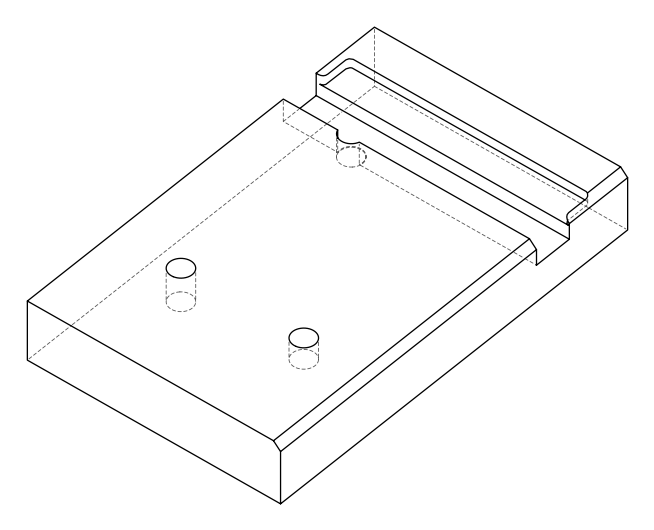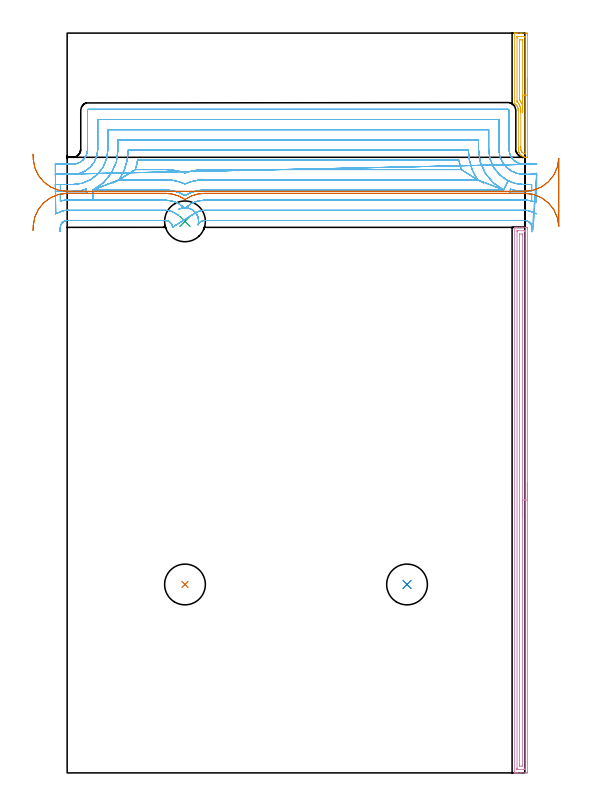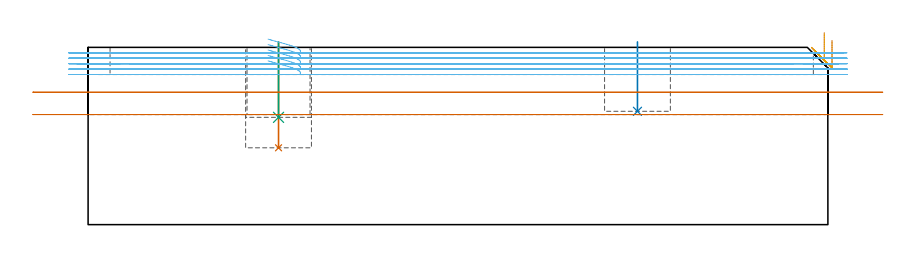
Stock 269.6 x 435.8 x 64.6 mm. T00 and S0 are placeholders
(PLAN: 7 operations, 3 tool changes, 51.3 min)
(1 INDEXABLE_INSERT_DRILL_BLIND_HOLE_FROM_SOLID | STEP1POCKET | UGT0302_003 | 0.16 min | 16538 mm3)
(2 INDEXABLE_INSERT_DRILL_BLIND_HOLE_FROM_SOLID_1 | STEP1POCKET_1 | UGT0302_003 | 0.1 min | 10527 mm3)
(3 INDEXABLE_INSERT_DRILL_BLIND_HOLE_FROM_SOLID_2 | STEP1POCKET_2 | UGT0302_003 | 0.11 min | 11520 mm3)
(4 AREA_MILL | FG_CHAMFER_SURFACE | UGT0205_001 | 7.92 min | 9173 mm3)
(5 AREA_MILL_1 | FG_CHAMFER_SURFACE_1 | UGT0205_001 | 1.71 min | 2186 mm3)
(6 MILL_OPEN_POCKET | POCKET_OPEN | NXT0201_009 | Follow Part, ap 2, ae 75% | 38.43 min | 188530 mm3)
(7 MILL_RECTANGULAR_SLOT | SLOT_RECTANGULAR | UGT0201_019 | Follow Part, ap 10, ae 75% | 2.87 min | 157691 mm3)
(TOOL UGT0302_003 | Indexable Insert Drill 24mm | D24 PA180 FL50 Z2)
(TOOL UGT0205_001 | Chamfer Mill 20 x 3 x 45 deg. | D20 FL50 Z2)
(TOOL NXT0201_009 | ENDMILL 8mm [2P460-0800-NA 1630] | D8 FL26 Z6)
(TOOL UGT0201_019 | End mill 40 mm | D40 FL63 Z6)
(OP 1 INDEXABLE_INSERT_DRILL_BLIND_HOLE_FROM_SOLID)
G17 G21 G94 G90
T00 M6
G54
G17 G0 G90 X69.4 Y111. S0 M3
G43 Z74.6 H0
G94 G81 G98 Z28. F250. R66.6
G80
M5
M2
(OP 2 INDEXABLE_INSERT_DRILL_BLIND_HOLE_FROM_SOLID_1)
G17 G21 G94 G90
T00 M6
G54
G17 G0 G90 X200.2 Y111. S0 M3
G43 Z74.6 H0
G94 G81 G98 Z41.3 F250. R66.6
G80
M5
M2
(OP 3 INDEXABLE_INSERT_DRILL_BLIND_HOLE_FROM_SOLID_2)
G17 G21 G94 G90
T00 M6
G54
G17 G0 G90 X69.4 Y324.9 S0 M3
G43 Z74.6 H0
G94 G81 G98 Z39.1 F250. R66.6
G80
M5
M2
(OP 4 AREA_MILL)
G17 G21 G94 G90
T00 M6
G54
G17 G0 G90 X271.1 Y170.7 S1061 M3
G43 Z74.6 H0
Z67.1
G94 G1 Y170.662 Z66.228 F250.
Y170.548 Z65.364
Y170.359 Z64.512
Y170.097 Z63.68
Y169.763 Z62.874
Y169.36 Z62.1
Y168.892 Z61.364
Y168.36 Z60.672
Y167.771 Z60.029
Y167.128 Z59.44
Y166.436 Z58.908
Y165.7 Z58.44
Y164.926 Z58.037
Y164.12 Z57.703
Y163.288 Z57.441
Y162.436 Z57.252
Y161.572 Z57.138
Y160.7 Z57.1
Y0.902
X271.099 Y0.631 Z57.101
X271.093 Y0.014 Z57.104
X271.092 Y0.007 Z57.106
X270.478 Y0. Z57.719
X266.903 Z61.292
X265.482 Z62.714
X265.116 Z63.079
X264.383 Z63.817
X264.11 Z64.089
X263.671 Y0.003 Z64.521
X263.625 Y0.006 Z64.566
X263.603 Y0.01 Z64.588
X263.6 Y0.183 Z64.6
Y321.217
X263.603 Y321.39 Z64.588
X263.672 Y321.4 Z64.52
X264.11 Z64.089
X264.383 Z63.817
X265.116 Z63.079
X266.376 Z61.821
X267.797 Z60.399
X268.427 Z59.769
X270.214 Z57.983
X270.478 Y321.398 Z57.719
X271.092 Y321.393 Z57.106
X271.093 Y321.386 Z57.104
X271.099 Y320.769 Z57.101
X271.1 Y320.147 Z57.1
Y160.7
X269.686 Z58.514
X269.685 Y2.318 Z58.515
X269.684 Y2.216 Z58.516
X269.679 Y2.021 Z58.521
X269.584 Y2.01 Z58.616
X269.108 Y2.001 Z59.092
X265.534 Y2. Z62.666
X265.116 Y2.002 Z63.084
X265.056 Y2.005 Z63.144
X265.026 Y2.009 Z63.174
X265.021 Y2.114 Z63.179
X265.015 Y2.317 Z63.185
X265.014 Y2.419 Z63.186
Y2.521
Y319.082
X265.016 Y319.184 Z63.184
X265.021 Y319.379 Z63.179
X265.116 Y319.39 Z63.084
X265.592 Y319.399 Z62.608
X269.165 Y319.4 Z59.035
X269.584 Y319.398 Z58.616
X269.644 Y319.395 Z58.556
X269.674 Y319.391 Z58.526
X269.679 Y319.286 Z58.521
X269.685 Y319.083 Z58.515
X269.686 Y318.981 Z58.514
Y318.879
Y160.7
X268.272 Z59.928
X268.271 Y4.208 Z59.929
X268.27 Y4.089 Z59.93
X268.267 Y4.031 Z59.933
X268.265 Y4.01 Z59.935
X268.211 Y4.007 Z59.989
X268.003 Y4.001 Z60.197
X266.696 Z61.504
X266.558 Y4.004 Z61.642
X266.448 Y4.01 Z61.752
X266.434 Y4.015 Z61.766
X266.432 Y4.023 Z61.768
X266.43 Y4.049 Z61.77
X266.429 Y4.208 Z61.771
X266.428 Y4.683 Z61.772
X266.429 Y317.192 Z61.771
X266.43 Y317.311 Z61.77
X266.433 Y317.369 Z61.767
X266.435 Y317.39 Z61.765
X266.489 Y317.393 Z61.711
X266.697 Y317.399 Z61.503
X268.004 Z60.196
X268.142 Y317.396 Z60.058
X268.252 Y317.39 Z59.948
X268.266 Y317.385 Z59.934
X268.268 Y317.377 Z59.932
X268.27 Y317.351 Z59.93
X268.271 Y317.192 Z59.929
X268.272 Y316.717 Z59.928
Y160.7
Y159.828 Z59.967
Y158.964 Z60.08
Y158.112 Z60.269
Y157.28 Z60.532
Y156.474 Z60.865
Y155.7 Z61.268
Y154.964 Z61.737
Y154.272 Z62.268
Y153.629 Z62.857
Y153.04 Z63.501
Y152.508 Z64.193
Y152.04 Z64.928
Y151.637 Z65.702
Y151.303 Z66.508
Y151.041 Z67.34
Y150.852 Z68.192
Y150.738 Z69.057
Y150.7 Z69.928
G0 Z74.6
M5
M2
(OP 5 AREA_MILL_1)
G17 G21 G94 G90
T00 M6
G54
G17 G0 G90 X271.1 Y409.2 S1061 M3
G43 Z74.6 H0
Z67.1
G94 G1 Y409.162 Z66.228 F250.
Y409.048 Z65.363
Y408.859 Z64.512
Y408.597 Z63.68
Y408.263 Z62.874
Y407.86 Z62.1
Y407.392 Z61.364
Y406.86 Z60.672
Y406.271 Z60.029
Y405.628 Z59.44
Y404.936 Z58.908
Y404.2 Z58.44
Y403.426 Z58.037
Y402.62 Z57.703
Y401.788 Z57.441
Y400.936 Z57.252
Y400.072 Z57.138
Y399.2 Z57.1
Y362.857
X271.097 Y362.722 Z57.103
X271.092 Y362.601 Z57.106
X270.966 Z57.233
X270.731 Y362.602 Z57.467
X270.478 Y362.609 Z57.721
X270.288 Y362.615 Z57.91
X269.845 Y362.658 Z58.354
X269.399 Y362.742 Z58.8
X269.312 Y362.767 Z58.887
X268.957 Y362.872 Z59.241
X268.69 Y362.983 Z59.508
X268.545 Y363.045 Z59.653
X268.284 Y363.167 Z59.916
X268.204 Y363.206 Z59.996
X268.132 Y363.243 Z60.068
X268.068 Y363.282 Z60.132
X267.604 Y363.612 Z60.596
X267.365 Y363.819 Z60.835
X267.181 Y363.978 Z61.017
X267.106 Y364.057 Z61.093
X267.037 Y364.128 Z61.162
X266.695 Y364.56 Z61.504
X266.47 Y364.907 Z61.73
X266.397 Y365.017 Z61.801
X266.292 Y365.213 Z61.905
X266.146 Y365.552 Z62.053
X266.02 Y365.905 Z62.179
X265.909 Y366.347 Z62.289
X265.881 Y366.521 Z62.317
X265.847 Y366.726 Z62.348
X265.836 Y366.793 Z62.358
X265.814 Y367.237 Z62.383
X265.803 Y367.555 Z62.397
X265.802 Y367.586 Z62.398
X265.801 Y368.502 Z62.399
X265.799 Y390.1 Z62.4
X265.793 Y390.322 Z62.406
X265.789 Y390.365 Z62.41
Z62.411
X265.787 Z62.41
X265.782 Y390.434 Z62.413
X265.764 Y390.665 Z62.432
X265.757 Y390.748 Z62.437
X265.756 Y390.765 Z62.439
X265.7 Y391.092 Z62.499
X265.678 Y391.212 Z62.52
X265.559 Y391.653 Z62.64
X265.403 Y392.082 Z62.796
X265.376 Y392.139 Z62.823
X265.292 Y392.312 Z62.906
X265.169 Y392.541 Z63.028
X265.025 Y392.773 Z63.173
X264.867 Y392.999 Z63.33
X264.818 Y393.061 Z63.379
X264.698 Y393.215 Z63.501
X264.523 Y393.417 Z63.677
X264.512 Y393.429 Z63.688
X264.087 Y393.813 Z64.113
X263.898 Y393.956 Z64.301
X263.672 Y394.13 Z64.525
X263.605 Y394.188 Z64.59
X263.6 Y394.307 Z64.6
Y435.678
X263.603 Y435.79 Z64.589
X263.625 Y435.796 Z64.566
X263.648 Y435.8 Z64.544
X263.942 Z64.257
X264.625 Z63.573
X265.116 Z63.079
X267.148 Z61.049
X267.797 Z60.397
X270.478 Y435.799 Z57.718
X271.044 Y435.797 Z57.152
X271.091 Y435.794 Z57.105
X271.097 Y435.233 Z57.103
X271.1 Y434.613 Z57.1
Y399.2
X269.686 Z58.514
X269.685 Y364.946 Z58.515
Y364.846
X269.681 Y364.745 Z58.519
X269.679 Y364.722 Z58.521
X269.673 Y364.718 Z58.527
X269.643 Y364.722 Z58.557
X269.584 Y364.738 Z58.616
X268.986 Y364.946 Z59.214
X268.69 Y365.095 Z59.51
X268.147 Y365.487 Z60.053
X267.999 Y365.627 Z60.201
X267.851 Y365.783 Z60.349
X267.809 Y365.836 Z60.391
X267.797 Y365.852 Z60.403
X267.602 Y366.135 Z60.598
X267.453 Y366.383 Z60.747
X267.323 Y366.726 Z60.877
X267.263 Y366.997 Z60.937
X267.233 Y367.287 Z60.967
X267.223 Y367.616 Z60.977
X267.217 Y368.193 Z60.983
X267.216 Y368.505 Z60.984
X267.215 Y369.085 Z60.985
X267.213 Y388.968 Z60.987
X267.212 Y389.551 Z60.988
X267.208 Y389.858 Z60.992
X267.198 Y390.455 Z61.002
X267.175 Y390.748 Z61.025
X267.149 Y391.065 Z61.051
X267.091 Y391.451 Z61.109
X267.057 Y391.638 Z61.143
X267.03 Y391.768 Z61.17
X266.903 Y392.274 Z61.297
X266.826 Y392.527 Z61.374
X266.788 Y392.642 Z61.412
X266.608 Y393.111 Z61.592
X266.464 Y393.417 Z61.736
X266.308 Y393.713 Z61.892
X266.01 Y394.201 Z62.19
X265.939 Y394.307 Z62.261
X265.756 Y394.559 Z62.444
X265.399 Y394.974 Z62.801
X265.262 Y395.116 Z62.938
X265.182 Y395.196 Z63.018
X265.148 Y395.228 Z63.052
X265.116 Y395.258 Z63.084
X265.066 Y395.309 Z63.134
X265.042 Y395.335 Z63.158
X265.021 Y395.381 Z63.179
X265.014 Y396.086 Z63.186
Y432.665
X265.015 Y433.454 Z63.185
X265.017 Y433.552 Z63.183
X265.021 Y433.655 Z63.179
X265.035 Y433.79 Z63.165
X265.116 Y433.792 Z63.084
X265.663 Y433.799 Z62.537
X269.584 Z58.616
X269.634 Y433.797 Z58.566
X269.664 Y433.794 Z58.536
X269.675 Y433.791 Z58.525
X269.679 Y433.756 Z58.521
X269.684 Y433.555 Z58.516
X269.685 Y433.454 Z58.515
X269.686 Y399.2 Z58.514
X268.272 Z59.928
X268.271 Y392.873 Z59.929
X268.269 Y392.841 Z59.931
X268.264 Y392.854 Z59.936
X268.249 Y392.906 Z59.951
X268.225 Y392.991 Z59.975
X268.09 Y393.417 Z60.11
X267.797 Y394.202 Z60.403
X267.751 Y394.307 Z60.449
X267.712 Y394.392 Z60.488
X267.434 Y394.923 Z60.766
X267.27 Y395.196 Z60.93
X266.903 Y395.761 Z61.297
X266.767 Y395.951 Z61.433
X266.666 Y396.086 Z61.534
X266.508 Y396.291 Z61.692
X266.435 Y396.386 Z61.765
X266.433 Y396.441 Z61.767
X266.43 Y396.557 Z61.77
X266.429 Y396.976 Z61.771
X266.428 Y397.448 Z61.772
X266.429 Y430.784 Z61.771
X266.43 Y431.256 Z61.77
X266.434 Y431.674 Z61.766
X266.435 Y431.783 Z61.765
X266.651 Y431.794 Z61.549
X266.778 Y431.799 Z61.422
X267.923 Z60.277
X268.176 Y431.795 Z60.024
X268.247 Y431.79 Z59.953
X268.266 Y431.786 Z59.934
X268.268 Y431.781 Z59.932
X268.27 Y431.742 Z59.93
X268.271 Y431.674 Z59.929
X268.272 Y431.201 Z59.928
Y399.2
Y398.328 Z59.966
Y397.464 Z60.08
Y396.612 Z60.269
Y395.78 Z60.531
Y394.974 Z60.865
Y394.2 Z61.268
Y393.464 Z61.737
Y392.772 Z62.268
Y392.129 Z62.857
Y391.54 Z63.501
Y391.008 Z64.193
Y390.54 Z64.928
Y390.137 Z65.702
Y389.803 Z66.508
Y389.541 Z67.34
Y389.352 Z68.192
Y389.238 Z69.057
Y389.2 Z69.928
G0 Z74.6
M5
M2
(OP 6 MILL_OPEN_POCKET)
G17 G21 G94 G90
T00 M6
G54
G17 G0 G90 X-7. Y342.6 S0 M3
G43 Z74.6 H1
Z62.62
G94 G1 X-4. F250.
X3.3 F500.
G3 X11.236 Y343.909 R24.7
X11.739 Y341.4 R4.
G1 X0.
G3 X-4. Y340.996 R20.
G1 Y336.892
G2 X0. Y337.4 R16.
G1 X15.203
Y343.4
X30.666 Y349.4
X40.125 Y355.4
X57.922
G2 X69.4 Y353.404 R34.
X80.878 Y355.4 R34.
G1 X232.175
G2 X230.833 Y360.9 R38.7
G1 X41.467
G2 X40.125 Y355.4 R38.7
G1 X30.666 Y349.4
X57.922
G2 X69.4 Y346.939 R28.
X80.878 Y349.4 R28.
G1 X241.634
X245.341 Y347.529
X241.634 Y349.4
G2 X236.302 Y366.9 R32.7
G1 X35.998
G2 X30.666 Y349.4 R32.7
G1 X15.203 Y343.4
X57.922
G2 X69.4 Y340.168 R22.
X80.878 Y343.4 R22.
G1 X257.097
G2 X242.3 Y367.3 R26.7
G1 Y372.9
X30.
Y367.3
G2 X15.203 Y343.4 R26.7
G1 Y337.4
X57.922
G2 X69.057 Y332.89 R16.
X69.743 Y332.89 R7.997
X80.878 Y337.4 R16.
G1 X269.6
G2 X273.6 Y336.892 R16.
G1 Y340.996
G3 X269.6 Y341.4 R20.
G1 X260.561
G3 X261.064 Y343.909 R4.
X269. Y342.6 R24.7
G1 X272.367
G3 X273.6 Y342.648 R16.
G1 Y346.664
G2 X272.367 Y346.6 R12.
G1 X269.
G2 X248.3 Y367.3 R20.7
G1 Y378.9
X24.
Y367.3
G2 X3.3 Y346.6 R20.7
G1 X-4.
X-7. F250.
X-6.75 Y329.365
X-4. Y330.565
G2 X0. Y331.4 R10. F500.
G1 X57.922
G2 X63.174 Y329.91 R10.
G1 X65.727 Y328.334 F250.
G0 Z74.6
X-4.337 Y318.911
Z62.62
G1 X-3.97 Y321.889
G2 X0. Y325.4 R4. F500.
G1 X57.922
G2 X61.628 Y322.906 R4.
G1 X62.192 Y321.516 F250.
X73.077 Y328.339 F500.
X75.631 Y329.913 F250.
G2 X80.878 Y331.4 R10. F500.
G1 X269.6
G2 X273.6 Y330.565 R10.
G1 X276.35 Y329.365 F250.
G0 X65.585 Y331.922 Z67.6
G1 X66.341 Y332.299 Z67.374
X66.718 Y332.434 Z67.266
X67.095 Y332.568 Z67.159
X68.155 Y332.81 Z66.868
X69.238 Y332.905 Z66.577
X70.324 Y332.854 Z66.285
X71.393 Y332.655 Z65.994
X72.425 Y332.314 Z65.703
X73.401 Y331.836 Z65.411
X74.304 Y331.23 Z65.12
X75.116 Y330.507 Z64.829
X75.823 Y329.681 Z64.537
X76.411 Y328.767 Z64.246
X76.871 Y327.782 Z63.955
X76.996 Y327.402 Z63.848
X77.121 Y327.021 Z63.74
X77.315 Y326.104 Z63.489
X77.401 Y325.17 Z63.238
X77.377 Y324.233 Z62.987
X77.244 Y323.304 Z62.735
X77.145 Y322.916 Z62.628
X77.174 Y322.909 Z62.62
G2 X80.878 Y325.4 R4. F500.
G1 X269.6
G2 X271.635 Y324.844 R4.
G1 X274.218 Y323.317 F250.
X276.536 Y353.345
X273.6 Y352.728
G2 X272.367 Y352.6 R6. F500.
G1 X269.
G2 X254.3 Y367.3 R14.7
G1 Y384.9
X18.
Y367.3
G2 X3.3 Y352.6 R14.7
G1 X-4.
X-7. F250.
X275.367 Y358.6 F500.
X272.367 F250.
X269. F500.
G2 X260.3 Y367.3 R8.7
G1 Y390.2
G3 X259.6 Y390.9 R0.7
G1 X12.7
G3 X12. Y390.2 R0.7
G1 Y367.3
G2 X3.3 Y358.6 R8.7
G1 X-4.
X-7. F250.
G0 Y342.6 Z60.64
G1 X-4.
X3.3 F500.
G3 X11.236 Y343.909 R24.7
X11.739 Y341.4 R4.
G1 X0.
G3 X-4. Y340.996 R20.
G1 Y336.892
G2 X0. Y337.4 R16.
G1 X15.203
Y343.4
X30.666 Y349.4
X40.125 Y355.4
X57.922
G2 X69.4 Y353.404 R34.
X80.878 Y355.4 R34.
G1 X232.175
G2 X230.833 Y360.9 R38.7
G1 X41.467
G2 X40.125 Y355.4 R38.7
G1 X30.666 Y349.4
X57.922
G2 X69.4 Y346.939 R28.
X80.878 Y349.4 R28.
G1 X241.634
X245.341 Y347.529
X241.634 Y349.4
G2 X236.302 Y366.9 R32.7
G1 X35.998
G2 X30.666 Y349.4 R32.7
G1 X15.203 Y343.4
X57.922
G2 X69.4 Y340.168 R22.
X80.878 Y343.4 R22.
G1 X257.097
G2 X242.3 Y367.3 R26.7
G1 Y372.9
X30.
Y367.3
G2 X15.203 Y343.4 R26.7
G1 Y337.4
X57.922
G2 X69.057 Y332.89 R16.
X69.743 Y332.89 R7.997
X80.878 Y337.4 R16.
G1 X269.6
G2 X273.6 Y336.892 R16.
G1 Y340.996
G3 X269.6 Y341.4 R20.
G1 X260.561
G3 X261.064 Y343.909 R4.
X269. Y342.6 R24.7
G1 X273.51
X273.6
Y346.6
X273.51
X269.
G2 X248.3 Y367.3 R20.7
G1 Y378.9
X24.
Y367.3
G2 X3.3 Y346.6 R20.7
G1 X-4.
X-7. F250.
X-6.75 Y329.365
X-4. Y330.565
G2 X0. Y331.4 R10. F500.
G1 X57.922
G2 X63.174 Y329.91 R10.
G1 X65.727 Y328.334 F250.
G0 Z74.6
X-4.337 Y318.911
Z60.64
G1 X-3.97 Y321.889
G2 X0. Y325.4 R4. F500.
G1 X57.922
G2 X61.628 Y322.906 R4.
G1 X62.192 Y321.516 F250.
X73.077 Y328.339 F500.
X75.631 Y329.913 F250.
G2 X80.878 Y331.4 R10. F500.
G1 X269.6
G2 X273.6 Y330.565 R10.
G1 X276.35 Y329.365 F250.
G0 X65.585 Y331.922 Z65.62
G1 X66.341 Y332.299 Z65.394
X66.718 Y332.434 Z65.286
X67.095 Y332.568 Z65.179
X68.155 Y332.81 Z64.888
X69.238 Y332.905 Z64.597
X70.324 Y332.854 Z64.305
X71.393 Y332.655 Z64.014
X72.425 Y332.314 Z63.723
X73.401 Y331.836 Z63.431
X74.304 Y331.23 Z63.14
X75.116 Y330.507 Z62.849
X75.823 Y329.681 Z62.557
X76.411 Y328.767 Z62.266
X76.871 Y327.782 Z61.975
X76.996 Y327.402 Z61.868
X77.121 Y327.021 Z61.76
X77.315 Y326.104 Z61.509
X77.401 Y325.17 Z61.258
X77.377 Y324.233 Z61.007
X77.244 Y323.304 Z60.755
X77.145 Y322.916 Z60.648
X77.174 Y322.909 Z60.64
G2 X80.878 Y325.4 R4. F500.
G1 X269.6
G2 X272.78 Y323.826 R4.
G1 X274.6 Y321.441 F250.
X276.6 Y352.646
X273.6 Y352.601
X273.51 Y352.6 F500.
X269.
G2 X254.3 Y367.3 R14.7
G1 Y384.9
X18.
Y367.3
G2 X3.3 Y352.6 R14.7
G1 X-4.
X-7. F250.
X276.51 Y358.6 F500.
X273.51 F250.
X269. F500.
G2 X260.3 Y367.3 R8.7
G1 Y390.2
G3 X259.6 Y390.9 R0.7
G1 X12.7
G3 X12. Y390.2 R0.7
G1 Y367.3
G2 X3.3 Y358.6 R8.7
G1 X-4.
X-7. F250.
G0 Y342.6 Z58.66
G1 X-4.
X3.3 F500.
G3 X11.236 Y343.909 R24.7
X11.739 Y341.4 R4.
G1 X0.
G3 X-4. Y340.996 R20.
G1 Y336.892
G2 X0. Y337.4 R16.
G1 X15.203
Y343.4
X30.666 Y349.4
X40.125 Y355.4
X57.922
G2 X69.4 Y353.404 R34.
X80.878 Y355.4 R34.
G1 X232.175
G2 X230.833 Y360.9 R38.7
G1 X41.467
G2 X40.125 Y355.4 R38.7
G1 X30.666 Y349.4
X57.922
G2 X69.4 Y346.939 R28.
X80.878 Y349.4 R28.
G1 X241.634
X245.341 Y347.529
X241.634 Y349.4
G2 X236.302 Y366.9 R32.7
G1 X35.998
G2 X30.666 Y349.4 R32.7
G1 X15.203 Y343.4
X57.922
G2 X69.4 Y340.168 R22.
X80.878 Y343.4 R22.
G1 X257.097
G2 X242.3 Y367.3 R26.7
G1 Y372.9
X30.
Y367.3
G2 X15.203 Y343.4 R26.7
G1 Y337.4
X57.922
G2 X69.057 Y332.89 R16.
X69.743 Y332.89 R7.996
X80.878 Y337.4 R16.
G1 X269.6
G2 X273.6 Y336.892 R16.
G1 Y340.996
G3 X269.6 Y341.4 R20.
G1 X260.561
G3 X261.064 Y343.909 R4.
X269. Y342.6 R24.7
G1 X273.6
Y346.6
X269.
G2 X248.3 Y367.3 R20.7
G1 Y378.9
X24.
Y367.3
G2 X3.3 Y346.6 R20.7
G1 X-4.
X-7. F250.
X-6.75 Y329.365
X-4. Y330.565
G2 X0. Y331.4 R10. F500.
G1 X57.922
G2 X63.174 Y329.91 R10.
G1 X65.727 Y328.334 F250.
G0 Z74.6
X-4.337 Y318.911
Z58.66
G1 X-3.97 Y321.889
G2 X0. Y325.4 R4. F500.
G1 X57.922
G2 X61.628 Y322.906 R4.
G1 X62.192 Y321.516 F250.
X73.077 Y328.339 F500.
X75.631 Y329.913 F250.
G2 X80.878 Y331.4 R10. F500.
G1 X269.6
G2 X273.6 Y330.565 R10.
G1 X276.35 Y329.365 F250.
G0 X65.585 Y331.922 Z63.64
G1 X66.341 Y332.299 Z63.414
X66.718 Y332.434 Z63.306
X67.095 Y332.568 Z63.199
X68.155 Y332.81 Z62.908
X69.238 Y332.906 Z62.617
X70.324 Y332.854 Z62.325
X71.393 Y332.655 Z62.034
X72.425 Y332.314 Z61.743
X73.401 Y331.836 Z61.451
X74.304 Y331.23 Z61.16
X75.116 Y330.507 Z60.869
X75.823 Y329.681 Z60.577
X76.411 Y328.767 Z60.286
X76.871 Y327.782 Z59.995
X76.996 Y327.402 Z59.888
X77.121 Y327.021 Z59.78
X77.315 Y326.104 Z59.529
X77.401 Y325.17 Z59.278
X77.377 Y324.233 Z59.027
X77.244 Y323.304 Z58.775
X77.145 Y322.916 Z58.668
X77.174 Y322.909 Z58.66
G2 X80.878 Y325.4 R4. F500.
G1 X269.6
G2 X273.329 Y322.848 R4.
G1 X274.415 Y320.051 F250.
X276.6 Y352.6
X273.6
X269. F500.
G2 X254.3 Y367.3 R14.7
G1 Y384.9
X18.
Y367.3
G2 X3.3 Y352.6 R14.7
G1 X-4.
X-7. F250.
X276.6 Y358.6 F500.
X273.6 F250.
X269. F500.
G2 X260.3 Y367.3 R8.7
G1 Y390.2
G3 X259.6 Y390.9 R0.7
G1 X12.7
G3 X12. Y390.2 R0.7
G1 Y367.3
G2 X3.3 Y358.6 R8.7
G1 X-4.
X-7. F250.
G0 Z74.6
X276.539 Y340.396
Z56.68
G1 X273.6 Y340.996
G3 X269.6 Y341.4 R20. F500.
G1 X260.561
G3 X261.064 Y343.909 R4.
X269. Y342.6 R24.7
G1 X273.6
Y346.6
X269.
G2 X259.772 Y348.771 R20.7
G1 X257.097 Y343.4
X241.634 Y349.4
X232.175 Y355.4
G2 X230.833 Y360.9 R38.7
G1 X41.467
G2 X40.125 Y355.4 R38.7
G1 X57.922
G2 X69.4 Y353.404 R34.
X80.878 Y355.4 R34.
G1 X232.175
X241.634 Y349.4
G2 X236.302 Y366.9 R32.7
G1 X35.998
G2 X30.666 Y349.4 R32.7
G1 X26.959 Y347.529
X30.666 Y349.4
X57.922
G2 X69.4 Y346.939 R28.
X80.878 Y349.4 R28.
G1 X241.634
X257.097 Y343.4
G2 X242.3 Y367.3 R26.7
G1 Y372.9
X30.
Y367.3
G2 X15.203 Y343.4 R26.7
G1 X57.922
G2 X69.4 Y340.168 R22.
X80.878 Y343.4 R22.
G1 X257.097
X259.772 Y348.771
G2 X248.3 Y367.3 R20.7
G1 Y378.9
X24.
Y367.3
G2 X3.3 Y346.6 R20.7
G1 X-4.
Y342.6
X3.3
G3 X11.236 Y343.909 R24.7
X11.739 Y341.4 R4.
G1 X0.
G3 X-4. Y340.996 R20.
G1 Y336.892
G2 X0. Y337.4 R16.
G1 X57.922
G2 X69.057 Y332.89 R16.
X69.743 Y332.89 R7.996
X80.878 Y337.4 R16.
G1 X269.6
G2 X273.6 Y336.892 R16.
G1 X276.505 Y336.142 F250.
X276.6 Y352.6
X273.6
X269. F500.
G2 X254.3 Y367.3 R14.7
G1 Y384.9
X18.
Y367.3
G2 X3.3 Y352.6 R14.7
G1 X-4.
X-7. F250.
X276.6 Y358.6 F500.
X273.6 F250.
X269. F500.
G2 X260.3 Y367.3 R8.7
G1 Y390.2
G3 X259.6 Y390.9 R0.7
G1 X12.7
G3 X12. Y390.2 R0.7
G1 Y367.3
G2 X3.3 Y358.6 R8.7
G1 X-4.
X-7. F250.
X-6.75 Y329.365
X-4. Y330.565
G2 X0. Y331.4 R10. F500.
G1 X57.922
G2 X63.174 Y329.91 R10.
G1 X65.727 Y328.334 F250.
G0 Z74.6
X-4.337 Y318.911
Z56.68
G1 X-3.97 Y321.889
G2 X0. Y325.4 R4. F500.
G1 X57.922
G2 X61.628 Y322.904 R4.
G1 X62.192 Y321.515 F250.
X73.077 Y328.339 F500.
X75.631 Y329.913 F250.
G2 X80.878 Y331.4 R10. F500.
G1 X269.6
G2 X273.6 Y330.565 R10.
G1 X276.35 Y329.365 F250.
G0 X65.585 Y331.922 Z61.66
G1 X66.341 Y332.299 Z61.434
X66.718 Y332.434 Z61.326
X67.095 Y332.568 Z61.219
X68.185 Y332.814 Z60.92
X69.298 Y332.907 Z60.62
X70.414 Y332.843 Z60.321
X70.807 Y332.772 Z60.214
X71.201 Y332.702 Z60.107
X72.268 Y332.376 Z59.808
X73.278 Y331.905 Z59.509
X74.214 Y331.299 Z59.21
X75.056 Y330.568 Z58.912
X75.789 Y329.727 Z58.613
X76.397 Y328.793 Z58.314
X76.87 Y327.783 Z58.015
X76.995 Y327.403 Z57.908
X77.12 Y327.023 Z57.801
X77.315 Y326.105 Z57.549
X77.401 Y325.171 Z57.298
X77.377 Y324.233 Z57.047
X77.244 Y323.304 Z56.795
X77.145 Y322.916 Z56.688
X77.174 Y322.909 Z56.68
G2 X80.878 Y325.4 R4. F500.
G1 X269.6
G2 X273.59 Y321.683 R4.
G1 X273.802 Y318.69 F250.
G0 X276.539 Y340.396 Z54.7
G1 X273.6 Y340.996
G3 X269.6 Y341.4 R20. F500.
G1 X260.561
G3 X261.064 Y343.909 R4.
X269. Y342.6 R24.7
G1 X273.6
Y346.6
X269.
G2 X259.772 Y348.771 R20.7
G1 X257.097 Y343.4
X241.634 Y349.4
X232.175 Y355.4
G2 X230.833 Y360.9 R38.7
G1 X41.467
G2 X40.125 Y355.4 R38.7
G1 X57.922
G2 X69.4 Y353.404 R34.
X80.878 Y355.4 R34.
G1 X232.175
X241.634 Y349.4
G2 X236.302 Y366.9 R32.7
G1 X35.998
G2 X30.666 Y349.4 R32.7
G1 X26.959 Y347.529
X30.666 Y349.4
X57.922
G2 X69.4 Y346.939 R28.
X80.878 Y349.4 R28.
G1 X241.634
X257.097 Y343.4
G2 X242.3 Y367.3 R26.7
G1 Y372.9
X30.
Y367.3
G2 X15.203 Y343.4 R26.7
G1 X57.922
G2 X69.4 Y340.168 R22.
X80.878 Y343.4 R22.
G1 X257.097
X259.772 Y348.771
G2 X248.3 Y367.3 R20.7
G1 Y378.9
X24.
Y367.3
G2 X3.3 Y346.6 R20.7
G1 X-4.
Y342.6
X3.3
G3 X11.236 Y343.909 R24.7
X11.739 Y341.4 R4.
G1 X0.
G3 X-4. Y340.996 R20.
G1 Y336.892
G2 X0. Y337.4 R16.
G1 X57.922
G2 X69.057 Y332.89 R16.
X69.743 Y332.89 R7.996
X80.878 Y337.4 R16.
G1 X269.6
G2 X273.6 Y336.892 R16.
G1 X276.505 Y336.142 F250.
X276.6 Y352.6
X273.6
X269. F500.
G2 X254.3 Y367.3 R14.7
G1 Y384.9
X18.
Y367.3
G2 X3.3 Y352.6 R14.7
G1 X-4.
X-7. F250.
X276.6 Y358.6 F500.
X273.6 F250.
X269. F500.
G2 X260.3 Y367.3 R8.7
G1 Y390.2
G3 X259.6 Y390.9 R0.7
G1 X12.7
G3 X12. Y390.2 R0.7
G1 Y367.3
G2 X3.3 Y358.6 R8.7
G1 X-4.
X-7. F250.
X-6.75 Y329.365
X-4. Y330.565
G2 X0. Y331.4 R10. F500.
G1 X57.922
G2 X63.174 Y329.91 R10.
G1 X65.727 Y328.334 F250.
G0 Z74.6
X-4.337 Y318.911
Z54.7
G1 X-3.97 Y321.889
G2 X0. Y325.4 R4. F500.
G1 X57.922
G2 X61.628 Y322.904 R4.
G1 X62.192 Y321.515 F250.
X73.077 Y328.339 F500.
X75.631 Y329.913 F250.
G2 X80.878 Y331.4 R10. F500.
G1 X269.6
G2 X273.6 Y330.565 R10.
G1 X276.35 Y329.365 F250.
G0 X65.589 Y331.92 Z59.68
G1 X65.983 Y332.14 Z59.559
X66.717 Y332.434 Z59.347
X67.094 Y332.568 Z59.24
X68.065 Y332.795 Z58.973
X69.057 Y332.9 Z58.705
X70.054 Y332.88 Z58.438
X71.041 Y332.737 Z58.171
X72.002 Y332.473 Z57.904
X72.923 Y332.09 Z57.637
X73.79 Y331.597 Z57.369
X74.113 Y331.361 Z57.262
X74.436 Y331.125 Z57.155
X75.204 Y330.416 Z56.875
X75.873 Y329.614 Z56.595
X76.431 Y328.731 Z56.315
X76.87 Y327.783 Z56.035
X76.995 Y327.403 Z55.928
X77.12 Y327.023 Z55.821
X77.315 Y326.105 Z55.569
X77.401 Y325.171 Z55.318
X77.377 Y324.233 Z55.067
X77.244 Y323.304 Z54.815
X77.145 Y322.916 Z54.708
X77.174 Y322.909 Z54.7
G2 X80.878 Y325.4 R4. F500.
G1 X269.6
G2 X273.59 Y321.683 R4.
G1 X273.802 Y318.69 F250.
G0 Z74.6
M5
M2
(OP 7 MILL_RECTANGULAR_SLOT)
G17 G21 G94 G90
T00 M6
G54
G17 G0 G90 X-20.134 Y319.5 S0 M3
G43 Z74.6 H0
Z48.267
G94 G1 X-19.97 Y322.495 F250.
G2 X0. Y341.4 R20. F500.
G1 X57.922
G2 X69.4 Y337.778 R20.
X80.878 Y341.4 R20.
G1 X269.6
G2 X289.59 Y322.032 R20.
G1 Y361.968
G2 X269.6 Y342.6 R20.
G1 X0.
G2 X-19.97 Y361.505 R20.
G1 X-20.134 Y364.5 F250.
G0 Y319.5 Z40.1
G1 X-19.97 Y322.495
G2 X0. Y341.4 R20. F500.
G1 X57.922
G2 X69.4 Y337.778 R20.
X80.878 Y341.4 R20.
G1 X269.6
G2 X289.59 Y322.032 R20.
G1 Y361.968
G2 X269.6 Y342.6 R20.
G1 X0.
G2 X-19.97 Y361.505 R20.
G1 X-20.134 Y364.5 F250.
G0 Z74.6
M5
M2
